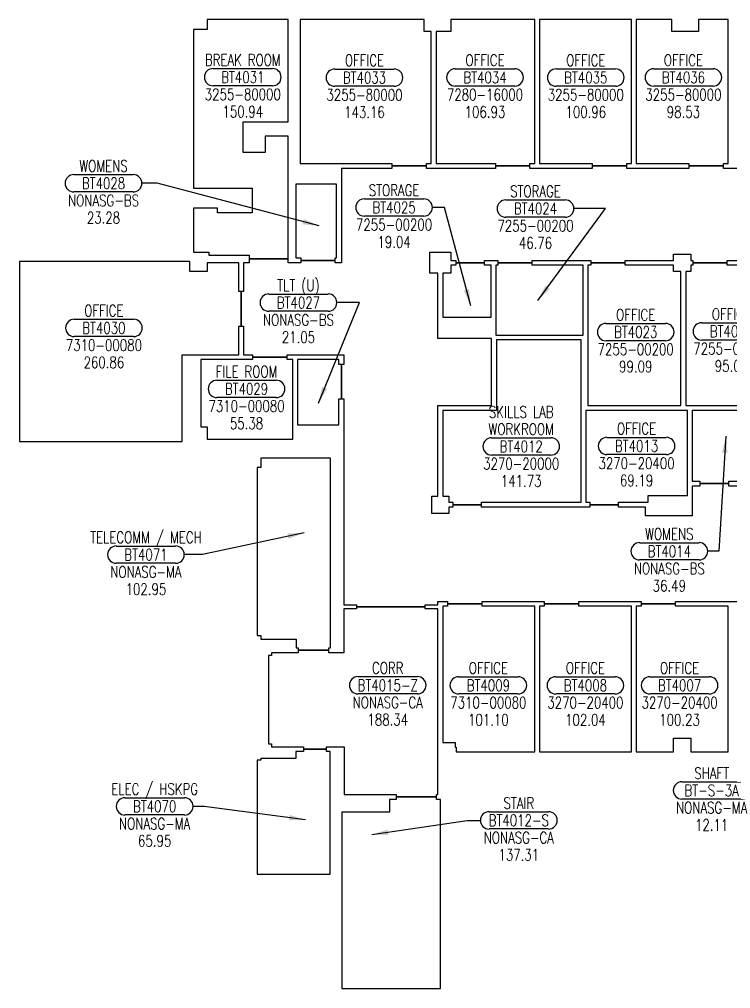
# Model space of a CAD drawing. Extents: x 3744 to 6993, y 18155 to 19758.
# Drawn here: x 3744 to 4486, y 18559 to 19570 of the extents above; entities that cross this region are included whole.
import ezdxf
from ezdxf.enums import TextEntityAlignment as Align

# ---------------------------------------------------------------- set-up
doc = ezdxf.new("R2010")
doc.units = 0
doc.header["$MEASUREMENT"] = 0
doc.layers.get('0').update_dxf_attribs({"linetype": 'CONTINUOUS'})
for name, color, linetype in [('AREA', 3, 'CONTINUOUS'), ('AREA2', 1, 'CONTINUOUS'), ('COSTC', 6, 'CONTINUOUS'), ('PLINE2', 5, 'CONTINUOUS'), ('ROOMNA', 4, 'CONTINUOUS'), ('ROOMNO', 4, 'CONTINUOUS'), ('ROOMOV', 4, 'CONTINUOUS')]:
    doc.layers.add(name, color=color, linetype=linetype)
doc.styles.get("Standard").update_dxf_attribs({"font": 'simplex.shx', "width": 0.75})
doc.dimstyles.get("Standard").update_dxf_attribs({"dimtxt": 0.18, "dimasz": 0.18, "dimexe": 0.18, "dimexo": 0.0625, "dimgap": 0.09, "dimtad": 0, "dimtih": 1, "dimtoh": 1, "dimdec": 4, "dimzin": 0, "dimtxsty": 'STANDARD', "dimcen": 0.09, "dimazin": 3, "dimtfac": 1, "dimtdec": 4, "dimtofl": 0, "dimtmove": 0, "dimatfit": 3, "dimtolj": 1, "dimtzin": 0})

# ---------------------------------------------------------------- blocks, each defined once
blk = doc.blocks.new('ROOM')
at = {"layer": 'ROOMOV'}
for p, q in [((-31, 9), (31, 9)), ((31, -9), (-31, -9))]:
    blk.add_line(p, q, dxfattribs=at)
for centre, start, end in [((-31, 0), 90, 270), ((31, 0), 270, 90)]:
    blk.add_arc(centre, 9.04, start, end, dxfattribs=at)
at = {"color": 0, "width": 0.75, "flags": 1}
for tag, p in [('FLFIN', (-60, -36)), ('ICRA', (60, -36)), ('FLTYPE', (-60, -48)), ('USER1', (60, -48)), ('FLCOND', (-60, -60)), ('USER2', (60, -60)), ('WLFIN', (-60, -72)), ('SITE', (-24, -72)), ('UCODE', (24, -72)), ('USER3', (60, -72)), ('WLTYPE', (-60, -84)), ('BLDG', (-24, -84)), ('UDESC', (24, -84)), ('USER4', (60, -84)), ('WLCOND', (-60, -96)), ('FLR', (-24, -96)), ('FCODE', (24, -96)), ('USER5', (60, -96)), ('CLFIN', (-60, -108)), ('COSTCD', (-24, -108)), ('FDESC', (24, -108)), ('USER6', (60, -108)), ('CLTYPE', (-60, -120)), ('DEPTD', (-24, -120)), ('DIVISION', (24, -120)), ('USER7', (60, -120)), ('CLCOND', (-60, -132)), ('RDES', (-24, -132)), ('CONTACT', (24, -132)), ('USER8', (60, -132)), ('CLHT', (-60, -144)), ('CHDATE', (-24, -144)), ('OCCUP', (24, -144)), ('BLOCK', (60, -144)), ('BASE', (-60, -156)), ('CBACK', (-24, -156)), ('PRCONTACT', (24, -156)), ('BLOCK2', (60, -156))]:
    blk.add_attdef(tag, text='', height=6, dxfattribs=at).set_placement(p, align=Align.MIDDLE_CENTER)
at = {"layer": 'AREA', "width": 0.75}
blk.add_attdef('AREA', text='', height=12, dxfattribs=at).set_placement((0, -36), align=Align.MIDDLE_CENTER)
at = {"layer": 'AREA2', "width": 0.75}
blk.add_attdef('AREA2', text='', height=12, dxfattribs=at).set_placement((0, -36), align=Align.MIDDLE_CENTER)
at = {"layer": 'COSTC', "width": 0.75}
blk.add_attdef('COSTC', text='', height=12, dxfattribs=at).set_placement((0, -18), align=Align.MIDDLE_CENTER)
at = {"layer": 'ROOMNA', "width": 0.75}
for tag, p in [('RMNAA', (0, 54)), ('RMNAB', (0, 36)), ('RMNAC', (0, 18))]:
    blk.add_attdef(tag, text='', height=12, dxfattribs=at).set_placement(p, align=Align.MIDDLE_CENTER)
at = {"layer": 'ROOMNO', "width": 0.75}
blk.add_attdef('RMNU', text='', height=12, dxfattribs=at).set_placement((0, 0), align=Align.MIDDLE_CENTER)

msp = doc.modelspace()

# ---------------------------------------------------------------- linework, layer by layer
at = {"layer": 'PLINE2', "color": 6}
for points in [[(3977.8, 19463.2), (4024.8, 19463.2), (4024.8, 19570.2), (3940, 19570.2), (3940, 19559.7), (3926, 19559.7), (3926, 19394.2), (3987, 19394.2), (3987, 19368.2), (3951, 19368.2), (3951, 19373.2), (3926, 19373.2), (3926, 19327.2), (3942, 19327.2), (3942, 19324.2), (3983.8, 19324.2), (3983.8, 19320.2), (4024.8, 19320.2), (4024.8, 19448.2), (4000.8, 19448.2), (4000.8, 19431.2), (3977.8, 19431.2)], [(4174, 19557.7), (4166.5, 19557.7), (4166.5, 19570.2), (4037, 19570.2), (4037, 19419.7), (4133, 19419.7), (4133, 19417.2), (4169, 19417.2), (4169, 19419.7), (4174, 19419.7)], [(4282, 19570.2), (4194.5, 19570.2), (4194.5, 19557.7), (4179, 19557.7), (4179, 19419.7), (4241, 19419.7), (4241, 19417.2), (4277, 19417.2), (4277, 19419.7), (4282, 19419.7)], [(4383, 19570.2), (4287, 19570.2), (4287, 19419.7), (4342, 19419.7), (4342, 19417.2), (4378, 19417.2), (4378, 19419.7), (4383, 19419.7)], [(4484, 19570.2), (4453, 19570.2), (4453, 19557.7), (4425, 19557.7), (4425, 19570.2), (4388, 19570.2), (4388, 19419.7), (4443, 19419.7), (4443, 19417.2), (4479, 19417.2), (4479, 19419.7), (4484, 19419.7)], [(4075.2, 19398.2), (4032.8, 19398.2), (4032.8, 19321.2), (4037.8, 19321.2), (4037.8, 19318.7), (4073.8, 19318.7), (4073.8, 19321.2), (4075.2, 19321.2)], [(3973.1, 19250.2), (3975.6, 19250.2), (3975.6, 19286.2), (3973.1, 19286.2), (3973.1, 19316.2), (3940, 19316.2), (3940, 19307.2), (3922, 19307.2), (3922, 19317.7), (3896.5, 19317.7), (3854.4, 19317.7), (3807.8, 19317.7), (3761.3, 19317.7), (3746, 19317.7), (3746, 19317.7), (3744.1, 19317.7), (3744.1, 19129.7), (3914.1, 19129.7), (3914.1, 19220.2), (3973.1, 19220.2)], [(4236.5, 19313.7), (4229.5, 19313.7), (4229.5, 19316.2), (4199.5, 19316.2), (4199.5, 19313.7), (4194.5, 19313.7), (4194.5, 19305.2), (4186, 19305.2), (4186, 19259.5), (4236.5, 19259.5)], [(4332.5, 19313.7), (4279.5, 19313.7), (4279.5, 19316.2), (4243.5, 19316.2), (4243.5, 19313.7), (4241.5, 19313.7), (4241.5, 19240.7), (4332.5, 19240.7)], [(4434.6, 19307.2), (4427, 19307.2), (4427, 19313.7), (4376.5, 19313.7), (4376.5, 19316.2), (4340.5, 19316.2), (4340.5, 19313.7), (4337.5, 19313.7), (4337.5, 19167.2), (4434.6, 19167.2)], [(4532.6, 19313.7), (4483, 19313.7), (4483, 19316.2), (4447, 19316.2), (4447, 19313.7), (4445, 19313.7), (4445, 19307.2), (4439.6, 19307.2), (4439.6, 19167.2), (4532.6, 19167.2)], [(4330.5, 19235.7), (4242, 19235.7), (4242, 19162.2), (4186, 19162.2), (4186, 19072.7), (4192.5, 19072.7), (4192.5, 19066.2), (4196.5, 19066.2), (4196.5, 19063.7), (4226.5, 19063.7), (4226.5, 19066.2), (4330.5, 19066.2)], [(4029.5, 19215.2), (4023.5, 19215.2), (4023.5, 19217.7), (3987.5, 19217.7), (3987.5, 19215.2), (3933.5, 19215.2), (3933.5, 19145), (3940, 19145), (3940, 19132.2), (4029.5, 19132.2)], [(4080.2, 19210.2), (4077.7, 19210.2), (4077.7, 19215.2), (4034.5, 19215.2), (4034.5, 19147.2), (4077.7, 19147.2), (4077.7, 19174.2), (4080.2, 19174.2)], [(4441.5, 19162.2), (4335.5, 19162.2), (4335.5, 19066.2), (4339.5, 19066.2), (4339.5, 19063.7), (4369.5, 19063.7), (4369.5, 19066.2), (4400.5, 19066.2), (4400.5, 19073.2), (4441.5, 19073.2)], [(4516.5, 19162.2), (4446.5, 19162.2), (4446.5, 19088.2), (4454.5, 19088.2), (4454.5, 19085.7), (4484.5, 19085.7), (4484.5, 19088.2), (4516.5, 19088.2)], [(4069, 19112.2), (3996.2, 19112.2), (3996.2, 19102.7), (3992.3, 19102.7), (3992.3, 18927.2), (3996.2, 18927.2), (3996.2, 18923.3), (4033, 18923.3), (4033, 18914.3), (4035, 18914.3), (4035, 18911.8), (4067, 18911.8), (4067, 18914.3), (4069, 18914.3)], [(4181, 18955.2), (4167.8, 18955.2), (4167.8, 18957.2), (4095.8, 18957.2), (4095.8, 18955.2), (4082.7, 18955.2), (4082.7, 18909.3), (4067, 18909.3), (4067, 18911.8), (4035, 18911.8), (4035, 18909.3), (4007.2, 18909.3), (4007.2, 18906.3), (4004.2, 18906.3), (4004.2, 18814.3), (4007.2, 18814.3), (4007.2, 18811.2), (4040.5, 18811.2), (4040.5, 18808.7), (4064.5, 18808.7), (4064.5, 18811.2), (4083, 18811.2), (4083, 18761.2), (4137.5, 18761.2), (4137.5, 18758.7), (4179.5, 18758.7), (4179.5, 18761.2), (4181, 18761.2)], [(4282, 18957.8), (4227, 18957.8), (4227, 18960.3), (4191, 18960.3), (4191, 18957.8), (4186, 18957.8), (4186, 18815.7), (4199, 18815.7), (4199, 18810.7), (4200, 18810.7), (4200, 18805.7), (4282, 18805.7)], [(4383, 18957.8), (4328, 18957.8), (4328, 18960.3), (4292, 18960.3), (4292, 18957.8), (4287, 18957.8), (4287, 18805.7), (4368.5, 18805.7), (4383, 18805.7)], [(4484, 18957.8), (4429, 18957.8), (4429, 18960.3), (4393, 18960.3), (4393, 18957.8), (4388, 18957.8), (4388, 18805.7), (4427, 18805.7), (4427, 18820.2), (4445, 18820.2), (4445, 18805.7), (4453, 18805.7), (4484, 18805.7)], [(4068.5, 18806.2), (4064.5, 18806.2), (4064.5, 18808.7), (4040.5, 18808.7), (4040.5, 18806.2), (4032.5, 18806.2), (4032.5, 18798.7), (3996.2, 18798.7), (3996.2, 18797.2), (3992.3, 18797.2), (3992.3, 18678.2), (4068.5, 18678.2)], [(4183.5, 18756.2), (4179.5, 18756.2), (4179.5, 18758.7), (4137.5, 18758.7), (4137.5, 18756.2), (4130.5, 18756.2), (4130.5, 18742.7), (4080.5, 18742.7), (4080.5, 18558.7), (4183.5, 18558.7)]]:
    msp.add_lwpolyline(points, close=True, dxfattribs=at)
for points in [[(4544, 19414.7), (4479, 19414.7), (4479, 19417.2), (4443, 19417.2), (4443, 19414.7), (4378, 19414.7), (4378, 19417.2), (4342, 19417.2), (4342, 19414.7), (4277, 19414.7), (4277, 19417.2), (4241, 19417.2), (4241, 19414.7), (4169, 19414.7), (4169, 19417.2), (4133, 19417.2), (4133, 19414.7), (4080.2, 19414.7), (4080.2, 19316.2), (4073.8, 19316.2), (4073.8, 19318.7), (4037.8, 19318.7), (4037.8, 19316.2), (4024.8, 19316.2), (4024.8, 19320.2), (3983.8, 19320.2), (3983.8, 19316.2), (3978.1, 19316.2), (3978.1, 19286.2), (3975.6, 19286.2), (3975.6, 19250.2), (3978.1, 19250.2), (3978.1, 19220.2), (3987.5, 19220.2), (3987.5, 19217.7), (4023.5, 19217.7), (4023.5, 19220.2), (4082.7, 19220.2), (4082.7, 19210.2), (4080.2, 19210.2), (4080.2, 19174.2), (4082.7, 19174.2), (4082.7, 18959.2), (4095.8, 18959.2), (4095.8, 18957.2), (4167.8, 18957.2), (4167.8, 18959.2), (4181, 18959.2), (4181, 18962.8), (4191, 18962.8), (4191, 18960.3), (4227, 18960.3), (4227, 18962.8), (4292, 18962.8), (4292, 18960.3), (4328, 18960.3), (4328, 18962.8), (4393, 18962.8), (4393, 18960.3), (4429, 18960.3), (4429, 18962.8), (4494, 18962.8)], [(4513.5, 19083.2), (4484.5, 19083.2), (4484.5, 19085.7), (4454.5, 19085.7), (4454.5, 19083.2), (4446.5, 19083.2), (4446.5, 19052.2), (4397.5, 19052.2), (4397.5, 19061.2), (4369.5, 19061.2), (4369.5, 19063.7), (4339.5, 19063.7), (4339.5, 19061.2), (4226.5, 19061.2), (4226.5, 19063.7), (4196.5, 19063.7), (4196.5, 19061.2), (4192.5, 19061.2), (4192.5, 19054.7), (4174.5, 19054.7), (4174.5, 19072.7), (4181, 19072.7), (4181, 19167.2), (4237, 19167.2), (4237, 19237.2), (4181, 19237.2), (4181, 19305.2), (4172.5, 19305.2), (4172.5, 19327.2), (4194.5, 19327.2), (4194.5, 19318.7), (4199.5, 19318.7), (4199.5, 19316.2), (4229.5, 19316.2), (4229.5, 19318.7), (4243.5, 19318.7), (4243.5, 19316.2), (4279.5, 19316.2), (4279.5, 19318.7), (4340.5, 19318.7), (4340.5, 19316.2), (4376.5, 19316.2), (4376.5, 19318.7), (4427, 19318.7), (4427, 19325.2), (4445, 19325.2), (4445, 19318.7), (4447, 19318.7), (4447, 19316.2), (4483, 19316.2), (4483, 19318.7), (4563.5, 19318.7)]]:
    msp.add_lwpolyline(points, dxfattribs=at)

# ---------------------------------------------------------------- block references
at = {"layer": 'ROOMNO', "color": 2}
ref = msp.add_blockref('ROOM', (3977.3, 19509.9), dxfattribs=at)
ref.add_attrib('RMNU', 'BT4031', dxfattribs={"height": 12, "width": 0.75}).set_placement((3977.3, 19509.9), align=Align.MIDDLE_CENTER)
ref.add_attrib('RMNAC', 'BREAK ROOM', dxfattribs={"layer": 'ROOMNA', "height": 12, "width": 0.75}).set_placement((3977.3, 19527.9), align=Align.MIDDLE_CENTER)
ref.add_attrib('COSTC', '3255-80000', dxfattribs={"layer": 'COSTC', "height": 12, "width": 0.75}).set_placement((3977.3, 19491.9), align=Align.MIDDLE_CENTER)
ref.add_attrib('AREA2', '150.94', dxfattribs={"layer": 'AREA2', "height": 12, "width": 0.75}).set_placement((3977.3, 19473.9), align=Align.MIDDLE_CENTER)
ref = msp.add_blockref('ROOM', (4104.3, 19509.4), dxfattribs=at)
ref.add_attrib('RMNU', 'BT4033', dxfattribs={"height": 12, "width": 0.75}).set_placement((4104.3, 19509.4), align=Align.MIDDLE_CENTER)
ref.add_attrib('RMNAC', 'OFFICE', dxfattribs={"layer": 'ROOMNA', "height": 12, "width": 0.75}).set_placement((4104.3, 19527.4), align=Align.MIDDLE_CENTER)
ref.add_attrib('COSTC', '3255-80000', dxfattribs={"layer": 'COSTC', "height": 12, "width": 0.75}).set_placement((4104.3, 19491.4), align=Align.MIDDLE_CENTER)
ref.add_attrib('AREA2', '143.16', dxfattribs={"layer": 'AREA2', "height": 12, "width": 0.75}).set_placement((4104.3, 19473.4), align=Align.MIDDLE_CENTER)
ref = msp.add_blockref('ROOM', (4230.1, 19509.6), dxfattribs=at)
ref.add_attrib('RMNU', 'BT4034', dxfattribs={"height": 12, "width": 0.75}).set_placement((4230.1, 19509.6), align=Align.MIDDLE_CENTER)
ref.add_attrib('RMNAC', 'OFFICE', dxfattribs={"layer": 'ROOMNA', "height": 12, "width": 0.75}).set_placement((4230.1, 19527.6), align=Align.MIDDLE_CENTER)
ref.add_attrib('COSTC', '7280-16000', dxfattribs={"layer": 'COSTC', "height": 12, "width": 0.75}).set_placement((4230.1, 19491.6), align=Align.MIDDLE_CENTER)
ref.add_attrib('AREA2', '106.93', dxfattribs={"layer": 'AREA2', "height": 12, "width": 0.75}).set_placement((4230.1, 19473.6), align=Align.MIDDLE_CENTER)
ref = msp.add_blockref('ROOM', (4335.3, 19509.5), dxfattribs=at)
ref.add_attrib('RMNU', 'BT4035', dxfattribs={"height": 12, "width": 0.75}).set_placement((4335.3, 19509.5), align=Align.MIDDLE_CENTER)
ref.add_attrib('RMNAC', 'OFFICE', dxfattribs={"layer": 'ROOMNA', "height": 12, "width": 0.75}).set_placement((4335.3, 19527.5), align=Align.MIDDLE_CENTER)
ref.add_attrib('COSTC', '3255-80000', dxfattribs={"layer": 'COSTC', "height": 12, "width": 0.75}).set_placement((4335.3, 19491.5), align=Align.MIDDLE_CENTER)
ref.add_attrib('AREA2', '100.96', dxfattribs={"layer": 'AREA2', "height": 12, "width": 0.75}).set_placement((4335.3, 19473.5), align=Align.MIDDLE_CENTER)
ref = msp.add_blockref('ROOM', (4437.2, 19509.6), dxfattribs=at)
ref.add_attrib('RMNU', 'BT4036', dxfattribs={"height": 12, "width": 0.75}).set_placement((4437.2, 19509.6), align=Align.MIDDLE_CENTER)
ref.add_attrib('RMNAC', 'OFFICE', dxfattribs={"layer": 'ROOMNA', "height": 12, "width": 0.75}).set_placement((4437.2, 19527.6), align=Align.MIDDLE_CENTER)
ref.add_attrib('COSTC', '3255-80000', dxfattribs={"layer": 'COSTC', "height": 12, "width": 0.75}).set_placement((4437.2, 19491.6), align=Align.MIDDLE_CENTER)
ref.add_attrib('AREA2', '98.53', dxfattribs={"layer": 'AREA2', "height": 12, "width": 0.75}).set_placement((4437.2, 19473.6), align=Align.MIDDLE_CENTER)
ref = msp.add_blockref('ROOM', (3831.9, 19399.2), dxfattribs=at)
ref.add_attrib('RMNU', 'BT4028', dxfattribs={"height": 12, "width": 0.75}).set_placement((3831.9, 19399.2), align=Align.MIDDLE_CENTER)
ref.add_attrib('RMNAC', 'WOMENS', dxfattribs={"layer": 'ROOMNA', "height": 12, "width": 0.75}).set_placement((3831.9, 19417.2), align=Align.MIDDLE_CENTER)
ref.add_attrib('COSTC', 'NONASG-BS', dxfattribs={"layer": 'COSTC', "height": 12, "width": 0.75}).set_placement((3831.9, 19381.2), align=Align.MIDDLE_CENTER)
ref.add_attrib('AREA2', '23.28', dxfattribs={"layer": 'AREA2', "height": 12, "width": 0.75}).set_placement((3831.9, 19363.2), align=Align.MIDDLE_CENTER)
ref = msp.add_blockref('ROOM', (4135.2, 19373.9), dxfattribs=at)
ref.add_attrib('RMNU', 'BT4025', dxfattribs={"height": 12, "width": 0.75}).set_placement((4135.2, 19373.9), align=Align.MIDDLE_CENTER)
ref.add_attrib('RMNAC', 'STORAGE', dxfattribs={"layer": 'ROOMNA', "height": 12, "width": 0.75}).set_placement((4135.2, 19391.9), align=Align.MIDDLE_CENTER)
ref.add_attrib('COSTC', '7255-00200', dxfattribs={"layer": 'COSTC', "height": 12, "width": 0.75}).set_placement((4135.2, 19355.9), align=Align.MIDDLE_CENTER)
ref.add_attrib('AREA2', '19.04', dxfattribs={"layer": 'AREA2', "height": 12, "width": 0.75}).set_placement((4135.2, 19337.9), align=Align.MIDDLE_CENTER)
ref = msp.add_blockref('ROOM', (4282.8, 19372.8), dxfattribs=at)
ref.add_attrib('RMNU', 'BT4024', dxfattribs={"height": 12, "width": 0.75}).set_placement((4282.8, 19372.8), align=Align.MIDDLE_CENTER)
ref.add_attrib('RMNAC', 'STORAGE', dxfattribs={"layer": 'ROOMNA', "height": 12, "width": 0.75}).set_placement((4282.8, 19390.8), align=Align.MIDDLE_CENTER)
ref.add_attrib('COSTC', '7255-00200', dxfattribs={"layer": 'COSTC', "height": 12, "width": 0.75}).set_placement((4282.8, 19354.8), align=Align.MIDDLE_CENTER)
ref.add_attrib('AREA2', '46.76', dxfattribs={"layer": 'AREA2', "height": 12, "width": 0.75}).set_placement((4282.8, 19336.8), align=Align.MIDDLE_CENTER)
ref = msp.add_blockref('ROOM', (4035.4, 19274.6), dxfattribs=at)
ref.add_attrib('RMNU', 'BT4027', dxfattribs={"height": 12, "width": 0.75}).set_placement((4035.4, 19274.6), align=Align.MIDDLE_CENTER)
ref.add_attrib('RMNAC', 'TLT (U)', dxfattribs={"layer": 'ROOMNA', "height": 12, "width": 0.75}).set_placement((4035.4, 19292.6), align=Align.MIDDLE_CENTER)
ref.add_attrib('COSTC', 'NONASG-BS', dxfattribs={"layer": 'COSTC', "height": 12, "width": 0.75}).set_placement((4035.4, 19256.6), align=Align.MIDDLE_CENTER)
ref.add_attrib('AREA2', '21.05', dxfattribs={"layer": 'AREA2', "height": 12, "width": 0.75}).set_placement((4035.4, 19238.6), align=Align.MIDDLE_CENTER)
ref = msp.add_blockref('ROOM', (3832.3, 19248.2), dxfattribs=at)
ref.add_attrib('RMNU', 'BT4030', dxfattribs={"height": 12, "width": 0.75}).set_placement((3832.3, 19248.2), align=Align.MIDDLE_CENTER)
ref.add_attrib('RMNAC', 'OFFICE', dxfattribs={"layer": 'ROOMNA', "height": 12, "width": 0.75}).set_placement((3832.3, 19266.2), align=Align.MIDDLE_CENTER)
ref.add_attrib('COSTC', '7310-00080', dxfattribs={"layer": 'COSTC', "height": 12, "width": 0.75}).set_placement((3832.3, 19230.2), align=Align.MIDDLE_CENTER)
ref.add_attrib('AREA2', '260.86', dxfattribs={"layer": 'AREA2', "height": 12, "width": 0.75}).set_placement((3832.3, 19212.2), align=Align.MIDDLE_CENTER)
ref = msp.add_blockref('ROOM', (4387.4, 19243.9), dxfattribs=at)
ref.add_attrib('RMNU', 'BT4023', dxfattribs={"height": 12, "width": 0.75}).set_placement((4387.4, 19243.9), align=Align.MIDDLE_CENTER)
ref.add_attrib('RMNAC', 'OFFICE', dxfattribs={"layer": 'ROOMNA', "height": 12, "width": 0.75}).set_placement((4387.4, 19261.9), align=Align.MIDDLE_CENTER)
ref.add_attrib('COSTC', '7255-00200', dxfattribs={"layer": 'COSTC', "height": 12, "width": 0.75}).set_placement((4387.4, 19225.9), align=Align.MIDDLE_CENTER)
ref.add_attrib('AREA2', '99.09', dxfattribs={"layer": 'AREA2', "height": 12, "width": 0.75}).set_placement((4387.4, 19207.9), align=Align.MIDDLE_CENTER)
ref = msp.add_blockref('ROOM', (4487.3, 19244.6), dxfattribs=at)
ref.add_attrib('RMNU', 'BT4022', dxfattribs={"height": 12, "width": 0.75}).set_placement((4487.3, 19244.6), align=Align.MIDDLE_CENTER)
ref.add_attrib('RMNAC', 'OFFICE', dxfattribs={"layer": 'ROOMNA', "height": 12, "width": 0.75}).set_placement((4487.3, 19262.6), align=Align.MIDDLE_CENTER)
ref.add_attrib('COSTC', '7255-00200', dxfattribs={"layer": 'COSTC', "height": 12, "width": 0.75}).set_placement((4487.3, 19226.6), align=Align.MIDDLE_CENTER)
ref.add_attrib('AREA2', '95.00', dxfattribs={"layer": 'AREA2', "height": 12, "width": 0.75}).set_placement((4487.3, 19208.6), align=Align.MIDDLE_CENTER)
ref = msp.add_blockref('ROOM', (3981.2, 19184.6), dxfattribs=at)
ref.add_attrib('RMNU', 'BT4029', dxfattribs={"height": 12, "width": 0.75}).set_placement((3981.2, 19184.6), align=Align.MIDDLE_CENTER)
ref.add_attrib('RMNAC', 'FILE ROOM', dxfattribs={"layer": 'ROOMNA', "height": 12, "width": 0.75}).set_placement((3981.2, 19202.6), align=Align.MIDDLE_CENTER)
ref.add_attrib('COSTC', '7310-00080', dxfattribs={"layer": 'COSTC', "height": 12, "width": 0.75}).set_placement((3981.2, 19166.6), align=Align.MIDDLE_CENTER)
ref.add_attrib('AREA2', '55.38', dxfattribs={"layer": 'AREA2', "height": 12, "width": 0.75}).set_placement((3981.2, 19148.6), align=Align.MIDDLE_CENTER)
ref = msp.add_blockref('ROOM', (4267.9, 19124.5), dxfattribs=at)
ref.add_attrib('RMNU', 'BT4012', dxfattribs={"height": 12, "width": 0.75}).set_placement((4267.9, 19124.5), align=Align.MIDDLE_CENTER)
ref.add_attrib('RMNAB', 'SKILLS LAB', dxfattribs={"layer": 'ROOMNA', "height": 12, "width": 0.75}).set_placement((4267.9, 19160.5), align=Align.MIDDLE_CENTER)
ref.add_attrib('RMNAC', 'WORKROOM', dxfattribs={"layer": 'ROOMNA', "height": 12, "width": 0.75}).set_placement((4267.9, 19142.5), align=Align.MIDDLE_CENTER)
ref.add_attrib('COSTC', '3270-20000', dxfattribs={"layer": 'COSTC', "height": 12, "width": 0.75}).set_placement((4267.9, 19106.5), align=Align.MIDDLE_CENTER)
ref.add_attrib('AREA2', '141.73', dxfattribs={"layer": 'AREA2', "height": 12, "width": 0.75}).set_placement((4267.9, 19088.5), align=Align.MIDDLE_CENTER)
ref = msp.add_blockref('ROOM', (4388.3, 19125), dxfattribs=at)
ref.add_attrib('RMNU', 'BT4013', dxfattribs={"height": 12, "width": 0.75}).set_placement((4388.3, 19125), align=Align.MIDDLE_CENTER)
ref.add_attrib('RMNAC', 'OFFICE', dxfattribs={"layer": 'ROOMNA', "height": 12, "width": 0.75}).set_placement((4388.3, 19143), align=Align.MIDDLE_CENTER)
ref.add_attrib('COSTC', '3270-20400', dxfattribs={"layer": 'COSTC', "height": 12, "width": 0.75}).set_placement((4388.3, 19107), align=Align.MIDDLE_CENTER)
ref.add_attrib('AREA2', '69.19', dxfattribs={"layer": 'AREA2', "height": 12, "width": 0.75}).set_placement((4388.3, 19089), align=Align.MIDDLE_CENTER)
ref = msp.add_blockref('ROOM', (3876.2, 19011.6), dxfattribs=at)
ref.add_attrib('RMNU', 'BT4071', dxfattribs={"height": 12, "width": 0.75}).set_placement((3876.2, 19011.6), align=Align.MIDDLE_CENTER)
ref.add_attrib('RMNAC', 'TELECOMM / MECH', dxfattribs={"layer": 'ROOMNA', "height": 12, "width": 0.75}).set_placement((3876.2, 19029.6), align=Align.MIDDLE_CENTER)
ref.add_attrib('COSTC', 'NONASG-MA', dxfattribs={"layer": 'COSTC', "height": 12, "width": 0.75}).set_placement((3876.2, 18993.6), align=Align.MIDDLE_CENTER)
ref.add_attrib('AREA2', '102.95', dxfattribs={"layer": 'AREA2', "height": 12, "width": 0.75}).set_placement((3876.2, 18975.6), align=Align.MIDDLE_CENTER)
ref = msp.add_blockref('ROOM', (4422.5, 19015.1), dxfattribs=at)
ref.add_attrib('RMNU', 'BT4014', dxfattribs={"height": 12, "width": 0.75}).set_placement((4422.5, 19015.1), align=Align.MIDDLE_CENTER)
ref.add_attrib('RMNAC', 'WOMENS', dxfattribs={"layer": 'ROOMNA', "height": 12, "width": 0.75}).set_placement((4422.5, 19033.1), align=Align.MIDDLE_CENTER)
ref.add_attrib('COSTC', 'NONASG-BS', dxfattribs={"layer": 'COSTC', "height": 12, "width": 0.75}).set_placement((4422.5, 18997.1), align=Align.MIDDLE_CENTER)
ref.add_attrib('AREA2', '36.49', dxfattribs={"layer": 'AREA2', "height": 12, "width": 0.75}).set_placement((4422.5, 18979.1), align=Align.MIDDLE_CENTER)
ref = msp.add_blockref('ROOM', (4128.6, 18875.3), dxfattribs=at)
ref.add_attrib('RMNU', 'BT4015-Z', dxfattribs={"height": 12, "width": 0.75}).set_placement((4128.6, 18875.3), align=Align.MIDDLE_CENTER)
ref.add_attrib('RMNAC', 'CORR', dxfattribs={"layer": 'ROOMNA', "height": 12, "width": 0.75}).set_placement((4128.6, 18893.3), align=Align.MIDDLE_CENTER)
ref.add_attrib('COSTC', 'NONASG-CA', dxfattribs={"layer": 'COSTC', "height": 12, "width": 0.75}).set_placement((4128.6, 18857.3), align=Align.MIDDLE_CENTER)
ref.add_attrib('AREA2', '188.34', dxfattribs={"layer": 'AREA2', "height": 12, "width": 0.75}).set_placement((4128.6, 18839.3), align=Align.MIDDLE_CENTER)
ref = msp.add_blockref('ROOM', (4233.6, 18875.2), dxfattribs=at)
ref.add_attrib('RMNU', 'BT4009', dxfattribs={"height": 12, "width": 0.75}).set_placement((4233.6, 18875.2), align=Align.MIDDLE_CENTER)
ref.add_attrib('RMNAC', 'OFFICE', dxfattribs={"layer": 'ROOMNA', "height": 12, "width": 0.75}).set_placement((4233.6, 18893.2), align=Align.MIDDLE_CENTER)
ref.add_attrib('COSTC', '7310-00080', dxfattribs={"layer": 'COSTC', "height": 12, "width": 0.75}).set_placement((4233.6, 18857.2), align=Align.MIDDLE_CENTER)
ref.add_attrib('AREA2', '101.10', dxfattribs={"layer": 'AREA2', "height": 12, "width": 0.75}).set_placement((4233.6, 18839.2), align=Align.MIDDLE_CENTER)
ref = msp.add_blockref('ROOM', (4334.9, 18875.2), dxfattribs=at)
ref.add_attrib('RMNU', 'BT4008', dxfattribs={"height": 12, "width": 0.75}).set_placement((4334.9, 18875.2), align=Align.MIDDLE_CENTER)
ref.add_attrib('RMNAC', 'OFFICE', dxfattribs={"layer": 'ROOMNA', "height": 12, "width": 0.75}).set_placement((4334.9, 18893.2), align=Align.MIDDLE_CENTER)
ref.add_attrib('COSTC', '3270-20400', dxfattribs={"layer": 'COSTC', "height": 12, "width": 0.75}).set_placement((4334.9, 18857.2), align=Align.MIDDLE_CENTER)
ref.add_attrib('AREA2', '102.04', dxfattribs={"layer": 'AREA2', "height": 12, "width": 0.75}).set_placement((4334.9, 18839.2), align=Align.MIDDLE_CENTER)
ref = msp.add_blockref('ROOM', (4433.2, 18875.2), dxfattribs=at)
ref.add_attrib('RMNU', 'BT4007', dxfattribs={"height": 12, "width": 0.75}).set_placement((4433.2, 18875.2), align=Align.MIDDLE_CENTER)
ref.add_attrib('RMNAC', 'OFFICE', dxfattribs={"layer": 'ROOMNA', "height": 12, "width": 0.75}).set_placement((4433.2, 18893.2), align=Align.MIDDLE_CENTER)
ref.add_attrib('COSTC', '3270-20400', dxfattribs={"layer": 'COSTC', "height": 12, "width": 0.75}).set_placement((4433.2, 18857.2), align=Align.MIDDLE_CENTER)
ref.add_attrib('AREA2', '100.23', dxfattribs={"layer": 'AREA2', "height": 12, "width": 0.75}).set_placement((4433.2, 18839.2), align=Align.MIDDLE_CENTER)
ref = msp.add_blockref('ROOM', (4466.7, 18765.5), dxfattribs=at)
ref.add_attrib('RMNU', 'BT-S-3A', dxfattribs={"height": 12, "width": 0.75}).set_placement((4466.7, 18765.5), align=Align.MIDDLE_CENTER)
ref.add_attrib('RMNAC', 'SHAFT', dxfattribs={"layer": 'ROOMNA', "height": 12, "width": 0.75}).set_placement((4466.7, 18783.5), align=Align.MIDDLE_CENTER)
ref.add_attrib('COSTC', 'NONASG-MA', dxfattribs={"layer": 'COSTC', "height": 12, "width": 0.75}).set_placement((4466.7, 18747.5), align=Align.MIDDLE_CENTER)
ref.add_attrib('AREA2', '12.11', dxfattribs={"layer": 'AREA2', "height": 12, "width": 0.75}).set_placement((4466.7, 18729.5), align=Align.MIDDLE_CENTER)
ref = msp.add_blockref('ROOM', (3885.3, 18748.9), dxfattribs=at)
ref.add_attrib('RMNU', 'BT4070', dxfattribs={"height": 12, "width": 0.75}).set_placement((3885.3, 18748.9), align=Align.MIDDLE_CENTER)
ref.add_attrib('RMNAC', 'ELEC / HSKPG', dxfattribs={"layer": 'ROOMNA', "height": 12, "width": 0.75}).set_placement((3885.3, 18766.9), align=Align.MIDDLE_CENTER)
ref.add_attrib('COSTC', 'NONASG-MA', dxfattribs={"layer": 'COSTC', "height": 12, "width": 0.75}).set_placement((3885.3, 18730.9), align=Align.MIDDLE_CENTER)
ref.add_attrib('AREA2', '65.95', dxfattribs={"layer": 'AREA2', "height": 12, "width": 0.75}).set_placement((3885.3, 18712.9), align=Align.MIDDLE_CENTER)
ref = msp.add_blockref('ROOM', (4265.4, 18734.3), dxfattribs=at)
ref.add_attrib('RMNU', 'BT4012-S', dxfattribs={"height": 12, "width": 0.75}).set_placement((4265.4, 18734.3), align=Align.MIDDLE_CENTER)
ref.add_attrib('RMNAC', 'STAIR', dxfattribs={"layer": 'ROOMNA', "height": 12, "width": 0.75}).set_placement((4265.4, 18752.3), align=Align.MIDDLE_CENTER)
ref.add_attrib('COSTC', 'NONASG-CA', dxfattribs={"layer": 'COSTC', "height": 12, "width": 0.75}).set_placement((4265.4, 18716.3), align=Align.MIDDLE_CENTER)
ref.add_attrib('AREA2', '137.31', dxfattribs={"layer": 'AREA2', "height": 12, "width": 0.75}).set_placement((4265.4, 18698.3), align=Align.MIDDLE_CENTER)

# ---------------------------------------------------------------- leaders
at = {"layer": 'ROOMNO'}
for points in [[(4057, 19354.7), (3888, 19399.2), (3872, 19399.2)], [(4215.2, 19271.4), (4187.8, 19373.9), (4175.3, 19373.9)], [(4285.2, 19276.8), (4356, 19372.8), (4322.9, 19372.8)], [(4056.2, 19169.7), (4099, 19274.6), (4075.5, 19274.6)], [(4481.4, 19135.2), (4474.2, 19015.1), (4462.5, 19015.1)], [(4041.4, 19034.5), (3935.4, 19011.6), (3916.3, 19011.6)], [(4042.8, 18734.9), (3937.1, 18748.9), (3925.4, 18748.9)], [(4111.9, 18719.4), (4211.4, 18734.3), (4225.3, 18734.3)]]:
    msp.add_leader(points, dimstyle='STANDARD', override={"dimscale": 96, "dimgap": 0.09, "dimtad": 0}, dxfattribs=at)

doc.saveas('drawing.dxf')
